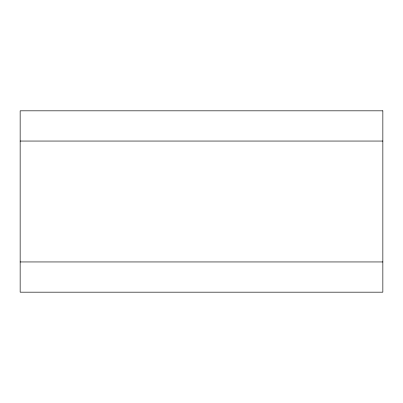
<?xml version="1.0" encoding="UTF-8"?>
<svg xmlns="http://www.w3.org/2000/svg" width="403" height="403" viewBox="0 0 403 403"><rect width="100%" height="100%" fill="white"/><g stroke="black" fill="none" stroke-linecap="round" stroke-linejoin="round"><path stroke-width="0.6" d="M20.15 141.05L382.85 141.05M20.15 261.95L382.85 261.95M382.85 110.825L20.15 110.825L20.15 292.175L382.85 292.175L382.85 110.825"/></g></svg>
